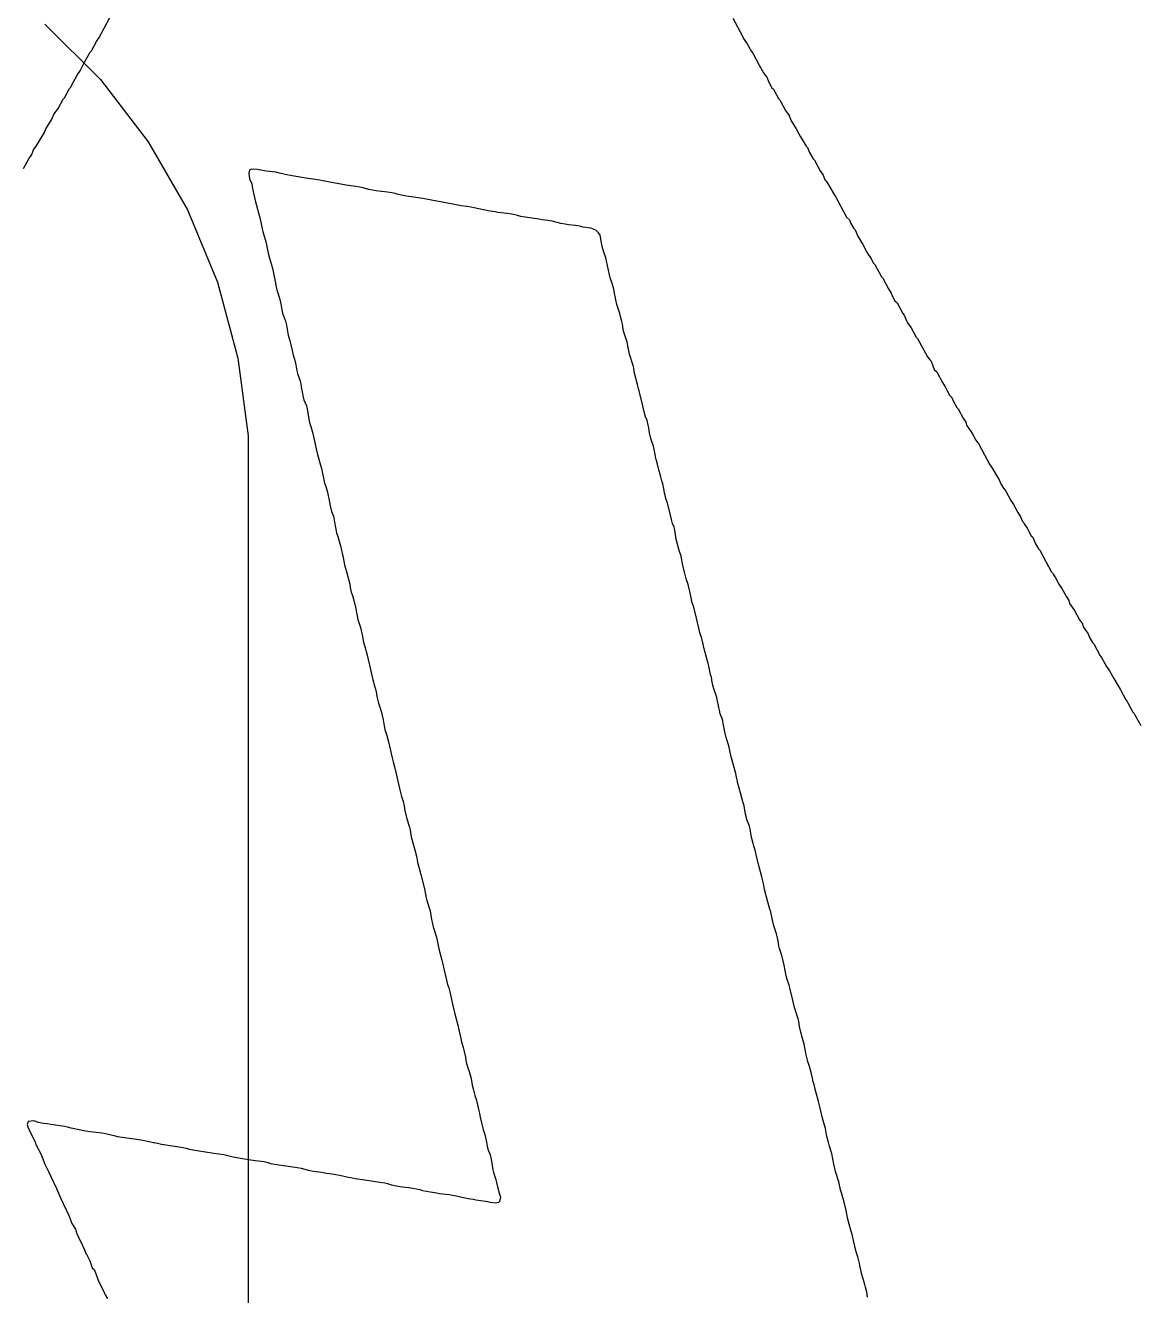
# Model space of a CAD drawing. Header units: inches. Extents: x 0 to 11.3, y 0 to 5.5.
# Drawn here: x 2.5061 to 2.5753, y 1.1315 to 1.2107 of the extents above; entities that cross this region are included whole.
import ezdxf

# ---------------------------------------------------------------- set-up
doc = ezdxf.new("R2010")
doc.units = ezdxf.units.IN
doc.header["$MEASUREMENT"] = 0
doc.layers.add('Bottom Overlay', color=54, linetype='Continuous')
doc.layers.add('Top Layer', color=1, linetype='Continuous')

msp = doc.modelspace()

# ---------------------------------------------------------------- linework, layer by layer
at = {"layer": 'Bottom Overlay'}
for p, q in [((2.511032, 1.210547), (2.511387, 1.211211)), ((2.550212, 1.211167), (2.550655, 1.210325)), ((2.510546, 1.209706), (2.510723, 1.209971)), ((2.510723, 1.209971), (2.511032, 1.210547)), ((2.550655, 1.210325), (2.550921, 1.209838)), ((2.510236, 1.20913), (2.51028, 1.209219)), ((2.51028, 1.209219), (2.510546, 1.209706)), ((2.550921, 1.209838), (2.551098, 1.209573)), ((2.551098, 1.209573), (2.551363, 1.209086)), ((2.509527, 1.20789), (2.509793, 1.208377)), ((2.509793, 1.208377), (2.510147, 1.209042)), ((2.510147, 1.209042), (2.510236, 1.20913)), ((2.551363, 1.209086), (2.551452, 1.208997)), ((2.551452, 1.208997), (2.55185, 1.208245)), ((2.508996, 1.206961), (2.50935, 1.207625)), ((2.50935, 1.207625), (2.509527, 1.20789)), ((2.55185, 1.208245), (2.552116, 1.207758)), ((2.552116, 1.207758), (2.552337, 1.207448)), ((2.508553, 1.206208), (2.508863, 1.206784)), ((2.508863, 1.206784), (2.508952, 1.206872)), ((2.508952, 1.206872), (2.508996, 1.206961)), ((2.552337, 1.207448), (2.552426, 1.207226)), ((2.552426, 1.207226), (2.552647, 1.206828)), ((2.552647, 1.206828), (2.552736, 1.206739)), ((2.508155, 1.205544), (2.508465, 1.20612)), ((2.508465, 1.20612), (2.508553, 1.206208)), ((2.552736, 1.206739), (2.55278, 1.206651)), ((2.55278, 1.206651), (2.553046, 1.206164)), ((2.553046, 1.206164), (2.553134, 1.206075)), ((2.553134, 1.206075), (2.553178, 1.205987)), ((2.553178, 1.205987), (2.553488, 1.205411)), ((2.507867, 1.205124), (2.507978, 1.205278)), ((2.507978, 1.205278), (2.508155, 1.205544)), ((2.553488, 1.205411), (2.55371, 1.205101)), ((2.507402, 1.20426), (2.507579, 1.20457)), ((2.507579, 1.20457), (2.507756, 1.204836)), ((2.507756, 1.204836), (2.507867, 1.205124)), ((2.55371, 1.205101), (2.55382, 1.204814)), ((2.55382, 1.204814), (2.553997, 1.204548)), ((2.553997, 1.204548), (2.554152, 1.20426)), ((2.50696, 1.203463), (2.507137, 1.203773)), ((2.507137, 1.203773), (2.507314, 1.204039)), ((2.507314, 1.204039), (2.507402, 1.20426)), ((2.554152, 1.20426), (2.554418, 1.203773)), ((2.554418, 1.203773), (2.554595, 1.203508)), ((2.506517, 1.202667), (2.506628, 1.202954)), ((2.506628, 1.202954), (2.506782, 1.203198)), ((2.506782, 1.203198), (2.50696, 1.203463)), ((2.554595, 1.203508), (2.554772, 1.203198)), ((2.554772, 1.203198), (2.554861, 1.203109)), ((2.554861, 1.203109), (2.554993, 1.202799)), ((2.506008, 1.201803), (2.50634, 1.202401)), ((2.50634, 1.202401), (2.506517, 1.202667)), ((2.554993, 1.202799), (2.555215, 1.202401)), ((2.555215, 1.202401), (2.555303, 1.202312)), ((2.555303, 1.202312), (2.555658, 1.201648)), ((2.520093, 1.201691), (2.520049, 1.201514)), ((2.520049, 1.201514), (2.520093, 1.20116)), ((2.520204, 1.201758), (2.520093, 1.201691)), ((2.52058, 1.201736), (2.520204, 1.201758)), ((2.521133, 1.201625), (2.52058, 1.201736)), ((2.521731, 1.201558), (2.521133, 1.201625)), ((2.521952, 1.201514), (2.521731, 1.201558)), ((2.522306, 1.201426), (2.521952, 1.201514)), ((2.522749, 1.201337), (2.522306, 1.201426)), ((2.52359, 1.201204), (2.522749, 1.201337)), ((2.555658, 1.201648), (2.555835, 1.201383)), ((2.555835, 1.201383), (2.555945, 1.201095)), ((2.520093, 1.20116), (2.520226, 1.20085)), ((2.520226, 1.20085), (2.52027, 1.20054)), ((2.52027, 1.20054), (2.520336, 1.200252)), ((2.524476, 1.201072), (2.52359, 1.201204)), ((2.524653, 1.201027), (2.524476, 1.201072)), ((2.525317, 1.200894), (2.524653, 1.201027)), ((2.526114, 1.200762), (2.525317, 1.200894)), ((2.526689, 1.200673), (2.526114, 1.200762)), ((2.526955, 1.200629), (2.526689, 1.200673)), ((2.527176, 1.200584), (2.526955, 1.200629)), ((2.52753, 1.200496), (2.527176, 1.200584)), ((2.527973, 1.200408), (2.52753, 1.200496)), ((2.555945, 1.201095), (2.556012, 1.201028)), ((2.556012, 1.201028), (2.556056, 1.20094)), ((2.556056, 1.20094), (2.556233, 1.200674)), ((2.556233, 1.200674), (2.556454, 1.200276)), ((2.520336, 1.200252), (2.520469, 1.199721)), ((2.520469, 1.199721), (2.520513, 1.1995)), ((2.528681, 1.200319), (2.527973, 1.200408)), ((2.528947, 1.200275), (2.528681, 1.200319)), ((2.529168, 1.20023), (2.528947, 1.200275)), ((2.529345, 1.200186), (2.529168, 1.20023)), ((2.529567, 1.200142), (2.529345, 1.200186)), ((2.529744, 1.200098), (2.529567, 1.200142)), ((2.53001, 1.200053), (2.529744, 1.200098)), ((2.530895, 1.19992), (2.53001, 1.200053)), ((2.531426, 1.199832), (2.530895, 1.19992)), ((2.532754, 1.199566), (2.531426, 1.199832)), ((2.556454, 1.200276), (2.556631, 1.20001)), ((2.556631, 1.20001), (2.556941, 1.199435)), ((2.520513, 1.1995), (2.52058, 1.199256)), ((2.52058, 1.199256), (2.520713, 1.198814)), ((2.533286, 1.199478), (2.532754, 1.199566)), ((2.53364, 1.199434), (2.533286, 1.199478)), ((2.533905, 1.199389), (2.53364, 1.199434)), ((2.534082, 1.199345), (2.533905, 1.199389)), ((2.534968, 1.199168), (2.534082, 1.199345)), ((2.535388, 1.199102), (2.534968, 1.199168)), ((2.535566, 1.199057), (2.535388, 1.199102)), ((2.536163, 1.198991), (2.535566, 1.199057)), ((2.536429, 1.198946), (2.536163, 1.198991)), ((2.536783, 1.198858), (2.536429, 1.198946)), ((2.537004, 1.198814), (2.536783, 1.198858)), ((2.556941, 1.199435), (2.557295, 1.198771)), ((2.520713, 1.198814), (2.520801, 1.19846)), ((2.520801, 1.19846), (2.520868, 1.198039)), ((2.53727, 1.198769), (2.537004, 1.198814)), ((2.537845, 1.198681), (2.53727, 1.198769)), ((2.538111, 1.198637), (2.537845, 1.198681)), ((2.538333, 1.198592), (2.538111, 1.198637)), ((2.538687, 1.198548), (2.538333, 1.198592)), ((2.538952, 1.198504), (2.538687, 1.198548)), ((2.539483, 1.198371), (2.538952, 1.198504)), ((2.539749, 1.198327), (2.539483, 1.198371)), ((2.53997, 1.198282), (2.539749, 1.198327)), ((2.540413, 1.198238), (2.53997, 1.198282)), ((2.540679, 1.198194), (2.540413, 1.198238)), ((2.540856, 1.19815), (2.540679, 1.198194)), ((2.541365, 1.198083), (2.540856, 1.19815)), ((2.541675, 1.19795), (2.541365, 1.198083)), ((2.557295, 1.198771), (2.557473, 1.198594)), ((2.557473, 1.198594), (2.557561, 1.198372)), ((2.557561, 1.198372), (2.557738, 1.198062)), ((2.557738, 1.198062), (2.557827, 1.197974)), ((2.520868, 1.198039), (2.520912, 1.197862)), ((2.520912, 1.197862), (2.521111, 1.19722)), ((2.54183, 1.197796), (2.541675, 1.19795)), ((2.54194, 1.197641), (2.54183, 1.197796)), ((2.542029, 1.197154), (2.54194, 1.197641)), ((2.557827, 1.197974), (2.558004, 1.197575)), ((2.558004, 1.197575), (2.558225, 1.197177)), ((2.521111, 1.19722), (2.521155, 1.197043)), ((2.521155, 1.197043), (2.521222, 1.196622)), ((2.521222, 1.196622), (2.521266, 1.196445)), ((2.542073, 1.196932), (2.542029, 1.197154)), ((2.542162, 1.196578), (2.542073, 1.196932)), ((2.542295, 1.196224), (2.542162, 1.196578)), ((2.558225, 1.197177), (2.558314, 1.197088)), ((2.558314, 1.197088), (2.558447, 1.196778)), ((2.558447, 1.196778), (2.558624, 1.196469)), ((2.558624, 1.196469), (2.558801, 1.196203)), ((2.521266, 1.196445), (2.521333, 1.196202)), ((2.521333, 1.196202), (2.52151, 1.195582)), ((2.542339, 1.196047), (2.542295, 1.196224)), ((2.542516, 1.195161), (2.542339, 1.196047)), ((2.558801, 1.196203), (2.558978, 1.195893)), ((2.558978, 1.195893), (2.559066, 1.195804)), ((2.559066, 1.195804), (2.559465, 1.195052)), ((2.52151, 1.195582), (2.521664, 1.194851)), ((2.54256, 1.194984), (2.542516, 1.195161)), ((2.542693, 1.19463), (2.54256, 1.194984)), ((2.559465, 1.195052), (2.559553, 1.194963)), ((2.559553, 1.194963), (2.559908, 1.194299)), ((2.521664, 1.194851), (2.521709, 1.194674)), ((2.521709, 1.194674), (2.521753, 1.194409)), ((2.521753, 1.194409), (2.521797, 1.194232)), ((2.521797, 1.194232), (2.521952, 1.193723)), ((2.542782, 1.194276), (2.542693, 1.19463)), ((2.542826, 1.19401), (2.542782, 1.194276)), ((2.559908, 1.194299), (2.560085, 1.194034)), ((2.521952, 1.193723), (2.522041, 1.193368)), ((2.522041, 1.193368), (2.522107, 1.192992)), ((2.54287, 1.193833), (2.542826, 1.19401)), ((2.542915, 1.193612), (2.54287, 1.193833)), ((2.542981, 1.193324), (2.542915, 1.193612)), ((2.543158, 1.192749), (2.542981, 1.193324)), ((2.560085, 1.194034), (2.560129, 1.193857)), ((2.560129, 1.193857), (2.560306, 1.193547)), ((2.560306, 1.193547), (2.560439, 1.193414)), ((2.560439, 1.193414), (2.560793, 1.19275)), ((2.522107, 1.192992), (2.522152, 1.192771)), ((2.522152, 1.192771), (2.522329, 1.192284)), ((2.543202, 1.192571), (2.543158, 1.192749)), ((2.543291, 1.192262), (2.543202, 1.192571)), ((2.560793, 1.19275), (2.560881, 1.192661)), ((2.560881, 1.192661), (2.561059, 1.192263)), ((2.522329, 1.192284), (2.522395, 1.19204)), ((2.522395, 1.19204), (2.522506, 1.191398)), ((2.543335, 1.192084), (2.543291, 1.192262)), ((2.543379, 1.191775), (2.543335, 1.192084)), ((2.543424, 1.191598), (2.543379, 1.191775)), ((2.561059, 1.192263), (2.561103, 1.192174)), ((2.561103, 1.192174), (2.561324, 1.191864)), ((2.561324, 1.191864), (2.561634, 1.191289)), ((2.522506, 1.191398), (2.522594, 1.191044)), ((2.522594, 1.191044), (2.522661, 1.190801)), ((2.54349, 1.191354), (2.543424, 1.191598)), ((2.543623, 1.191), (2.54349, 1.191354)), ((2.543667, 1.190734), (2.543623, 1.191)), ((2.561634, 1.191289), (2.561723, 1.1912)), ((2.561723, 1.1912), (2.562342, 1.190049)), ((2.522661, 1.190801), (2.522749, 1.190446)), ((2.522749, 1.190446), (2.522816, 1.190159)), ((2.522816, 1.190159), (2.522882, 1.189915)), ((2.543778, 1.190225), (2.543667, 1.190734)), ((2.543999, 1.189517), (2.543778, 1.190225)), ((2.522882, 1.189915), (2.522971, 1.189561)), ((2.522971, 1.189561), (2.523037, 1.189185)), ((2.544043, 1.18934), (2.543999, 1.189517)), ((2.562342, 1.190049), (2.562431, 1.189961)), ((2.562431, 1.189961), (2.562475, 1.189872)), ((2.562475, 1.189872), (2.562564, 1.189784)), ((2.562564, 1.189784), (2.562674, 1.189496)), ((2.562674, 1.189496), (2.562763, 1.189275)), ((2.523037, 1.189185), (2.523081, 1.189008)), ((2.523081, 1.189008), (2.52317, 1.188786)), ((2.52317, 1.188786), (2.523236, 1.188543)), ((2.544088, 1.18903), (2.544043, 1.18934)), ((2.544265, 1.188322), (2.544088, 1.18903)), ((2.562763, 1.189275), (2.562918, 1.18912)), ((2.562918, 1.18912), (2.562962, 1.189031)), ((2.562962, 1.189031), (2.563272, 1.188456)), ((2.523236, 1.188543), (2.52328, 1.188366)), ((2.52328, 1.188366), (2.523325, 1.188056)), ((2.523325, 1.188056), (2.523369, 1.187879)), ((2.523369, 1.187879), (2.523435, 1.187547)), ((2.544331, 1.188078), (2.544265, 1.188322)), ((2.544552, 1.187193), (2.544331, 1.188078)), ((2.563272, 1.188456), (2.563449, 1.18819)), ((2.563449, 1.18819), (2.563538, 1.187969)), ((2.563538, 1.187969), (2.563715, 1.187659)), ((2.523435, 1.187547), (2.52348, 1.18737)), ((2.52348, 1.18737), (2.523635, 1.186993)), ((2.523635, 1.186993), (2.523679, 1.186816)), ((2.544619, 1.186905), (2.544552, 1.187193)), ((2.563715, 1.187659), (2.563848, 1.187526)), ((2.563848, 1.187526), (2.563936, 1.187304)), ((2.563936, 1.187304), (2.564157, 1.186906)), ((2.523679, 1.186816), (2.523789, 1.186174)), ((2.523789, 1.186174), (2.523834, 1.185953)), ((2.544707, 1.186551), (2.544619, 1.186905)), ((2.544774, 1.186307), (2.544707, 1.186551)), ((2.544862, 1.186086), (2.544774, 1.186307)), ((2.564157, 1.186906), (2.564246, 1.186818)), ((2.564246, 1.186818), (2.564556, 1.186242)), ((2.564556, 1.186242), (2.564733, 1.185976)), ((2.523834, 1.185953), (2.5239, 1.185709)), ((2.5239, 1.185709), (2.524033, 1.185267)), ((2.544929, 1.185798), (2.544862, 1.186086)), ((2.544973, 1.185621), (2.544929, 1.185798)), ((2.545017, 1.185311), (2.544973, 1.185621)), ((2.564733, 1.185976), (2.564777, 1.185799)), ((2.564777, 1.185799), (2.565065, 1.185379)), ((2.524033, 1.185267), (2.524099, 1.184979)), ((2.524099, 1.184979), (2.524144, 1.184802)), ((2.524144, 1.184802), (2.524277, 1.184138)), ((2.545106, 1.184957), (2.545017, 1.185311)), ((2.545172, 1.184713), (2.545106, 1.184957)), ((2.545261, 1.184492), (2.545172, 1.184713)), ((2.565065, 1.185379), (2.565176, 1.18518)), ((2.565176, 1.18518), (2.565353, 1.18487)), ((2.565353, 1.18487), (2.56553, 1.184604)), ((2.56553, 1.184604), (2.565884, 1.18394)), ((2.524277, 1.184138), (2.524321, 1.183961)), ((2.524321, 1.183961), (2.524476, 1.183452)), ((2.545305, 1.184271), (2.545261, 1.184492)), ((2.545349, 1.184094), (2.545305, 1.184271)), ((2.545394, 1.183828), (2.545349, 1.184094)), ((2.545438, 1.183651), (2.545394, 1.183828)), ((2.565884, 1.18394), (2.566194, 1.183364)), ((2.524476, 1.183452), (2.524564, 1.183098)), ((2.524564, 1.183098), (2.524764, 1.18219)), ((2.545504, 1.183363), (2.545438, 1.183651)), ((2.545593, 1.183009), (2.545504, 1.183363)), ((2.545726, 1.182566), (2.545593, 1.183009)), ((2.566194, 1.183364), (2.566415, 1.183054)), ((2.566415, 1.183054), (2.566637, 1.182656)), ((2.545792, 1.182323), (2.545726, 1.182566)), ((2.545836, 1.182146), (2.545792, 1.182323)), ((2.566637, 1.182656), (2.566814, 1.18239)), ((2.566814, 1.18239), (2.566924, 1.182103)), ((2.524764, 1.18219), (2.524852, 1.181969)), ((2.524852, 1.181969), (2.524941, 1.181615)), ((2.524941, 1.181615), (2.524985, 1.181393)), ((2.545903, 1.181858), (2.545836, 1.182146)), ((2.545947, 1.181548), (2.545903, 1.181858)), ((2.546058, 1.181172), (2.545947, 1.181548)), ((2.566924, 1.182103), (2.567079, 1.181859)), ((2.567079, 1.181859), (2.567168, 1.181771)), ((2.567168, 1.181771), (2.567212, 1.181682)), ((2.567212, 1.181682), (2.567522, 1.181107)), ((2.524985, 1.181393), (2.525029, 1.181216)), ((2.525029, 1.181216), (2.525118, 1.180773)), ((2.525118, 1.180773), (2.525206, 1.180419)), ((2.546146, 1.18095), (2.546058, 1.181172)), ((2.546301, 1.180264), (2.546146, 1.18095)), ((2.567522, 1.181107), (2.567699, 1.180841)), ((2.567699, 1.180841), (2.567965, 1.180354)), ((2.525206, 1.180419), (2.525317, 1.180131)), ((2.525317, 1.180131), (2.525383, 1.179755)), ((2.54639, 1.17991), (2.546301, 1.180264)), ((2.546456, 1.179667), (2.54639, 1.17991)), ((2.567965, 1.180354), (2.568142, 1.180088)), ((2.568142, 1.180088), (2.568252, 1.179801)), ((2.525383, 1.179755), (2.525516, 1.179091)), ((2.525516, 1.179091), (2.525583, 1.178848)), ((2.546545, 1.179445), (2.546456, 1.179667)), ((2.546589, 1.179268), (2.546545, 1.179445)), ((2.546677, 1.178693), (2.546589, 1.179268)), ((2.568252, 1.179801), (2.568319, 1.179734)), ((2.568319, 1.179734), (2.568363, 1.179646)), ((2.568363, 1.179646), (2.56854, 1.17938)), ((2.56854, 1.17938), (2.568806, 1.178893)), ((2.525583, 1.178848), (2.52576, 1.178272)), ((2.52576, 1.178272), (2.525826, 1.177984)), ((2.546855, 1.177984), (2.546677, 1.178693)), ((2.568806, 1.178893), (2.568894, 1.178805)), ((2.568894, 1.178805), (2.569072, 1.178406)), ((2.569072, 1.178406), (2.569249, 1.178096)), ((2.525826, 1.177984), (2.52587, 1.177807)), ((2.52587, 1.177807), (2.525914, 1.177542)), ((2.525914, 1.177542), (2.526003, 1.177099)), ((2.546987, 1.17763), (2.546855, 1.177984)), ((2.547032, 1.177409), (2.546987, 1.17763)), ((2.569249, 1.178096), (2.569337, 1.178008)), ((2.569337, 1.178008), (2.569736, 1.177255)), ((2.526003, 1.177099), (2.526158, 1.17659)), ((2.547076, 1.177143), (2.547032, 1.177409)), ((2.547187, 1.176634), (2.547076, 1.177143)), ((2.569736, 1.177255), (2.570045, 1.17668)), ((2.570045, 1.17668), (2.570134, 1.176591)), ((2.526158, 1.17659), (2.526335, 1.175881)), ((2.526335, 1.175881), (2.526379, 1.175571)), ((2.547231, 1.176457), (2.547187, 1.176634)), ((2.547297, 1.176214), (2.547231, 1.176457)), ((2.54743, 1.175859), (2.547297, 1.176214)), ((2.570134, 1.176591), (2.570178, 1.176502)), ((2.570178, 1.176502), (2.570311, 1.176281)), ((2.570311, 1.176281), (2.570533, 1.175883)), ((2.570533, 1.175883), (2.57071, 1.175617)), ((2.526379, 1.175571), (2.526424, 1.175394)), ((2.526424, 1.175394), (2.526512, 1.175173)), ((2.526512, 1.175173), (2.526645, 1.174642)), ((2.547519, 1.175417), (2.54743, 1.175859)), ((2.547563, 1.175239), (2.547519, 1.175417)), ((2.547674, 1.17473), (2.547563, 1.175239)), ((2.57071, 1.175617), (2.570975, 1.17513)), ((2.570975, 1.17513), (2.571152, 1.174864)), ((2.526645, 1.174642), (2.526711, 1.174354)), ((2.526711, 1.174354), (2.526756, 1.174089)), ((2.547784, 1.174443), (2.547674, 1.17473)), ((2.547939, 1.173756), (2.547784, 1.174443)), ((2.571152, 1.174864), (2.571197, 1.174687)), ((2.571197, 1.174687), (2.571506, 1.174245)), ((2.526756, 1.174089), (2.5268, 1.173911)), ((2.5268, 1.173911), (2.526844, 1.17369)), ((2.526844, 1.17369), (2.526999, 1.173181)), ((2.548161, 1.172871), (2.547939, 1.173756)), ((2.571506, 1.174245), (2.571816, 1.173669)), ((2.571816, 1.173669), (2.571993, 1.173403)), ((2.526999, 1.173181), (2.527043, 1.173004)), ((2.527043, 1.173004), (2.52711, 1.172716)), ((2.52711, 1.172716), (2.527198, 1.172273)), ((2.548271, 1.172495), (2.548161, 1.172871)), ((2.571993, 1.173403), (2.572038, 1.173226)), ((2.572038, 1.173226), (2.572348, 1.172784)), ((2.572348, 1.172784), (2.572436, 1.172562)), ((2.527198, 1.172273), (2.527287, 1.171919)), ((2.54836, 1.172141), (2.548271, 1.172495)), ((2.548426, 1.171853), (2.54836, 1.172141)), ((2.572436, 1.172562), (2.572613, 1.172252)), ((2.572613, 1.172252), (2.572702, 1.172164)), ((2.572702, 1.172164), (2.5731, 1.171411)), ((2.527287, 1.171919), (2.527398, 1.171543)), ((2.527398, 1.171543), (2.527575, 1.170835)), ((2.548559, 1.171321), (2.548426, 1.171853)), ((2.54867, 1.170945), (2.548559, 1.171321)), ((2.5731, 1.171411), (2.573189, 1.171323)), ((2.573189, 1.171323), (2.573499, 1.170747)), ((2.527575, 1.170835), (2.52773, 1.170104)), ((2.548714, 1.170768), (2.54867, 1.170945)), ((2.548825, 1.170259), (2.548714, 1.170768)), ((2.573499, 1.170747), (2.573676, 1.170482)), ((2.573676, 1.170482), (2.573941, 1.169995)), ((2.52773, 1.170104), (2.527774, 1.169927)), ((2.527774, 1.169927), (2.527885, 1.169551)), ((2.527885, 1.169551), (2.527973, 1.169196)), ((2.548869, 1.170082), (2.548825, 1.170259)), ((2.548913, 1.169772), (2.548869, 1.170082)), ((2.548958, 1.169595), (2.548913, 1.169772)), ((2.549024, 1.169352), (2.548958, 1.169595)), ((2.573941, 1.169995), (2.574163, 1.16964)), ((2.574163, 1.16964), (2.57434, 1.169331)), ((2.527973, 1.169196), (2.528017, 1.168887)), ((2.528017, 1.168887), (2.528062, 1.16871)), ((2.549135, 1.169064), (2.549024, 1.169352)), ((2.549201, 1.16882), (2.549135, 1.169064)), ((2.549245, 1.168599), (2.549201, 1.16882)), ((2.57434, 1.169331), (2.574694, 1.168667)), ((2.528062, 1.16871), (2.528128, 1.168466)), ((2.528128, 1.168466), (2.528283, 1.167957)), ((2.549289, 1.168422), (2.549245, 1.168599)), ((2.549334, 1.1682), (2.549289, 1.168422)), ((2.549378, 1.168023), (2.549334, 1.1682)), ((2.549422, 1.167802), (2.549378, 1.168023)), ((2.574694, 1.168667), (2.574782, 1.168578)), ((2.574782, 1.168578), (2.574827, 1.168489)), ((2.574827, 1.168489), (2.575137, 1.167914)), ((2.528283, 1.167957), (2.528416, 1.167426)), ((2.528416, 1.167426), (2.528482, 1.167049)), ((2.549555, 1.167448), (2.549422, 1.167802)), ((2.549688, 1.166784), (2.549555, 1.167448)), ((2.575137, 1.167914), (2.575225, 1.167825)), ((2.575225, 1.167825), (2.57527, 1.167737)), ((2.57527, 1.167737), (2.575624, 1.167073)), ((2.528482, 1.167049), (2.528526, 1.166828)), ((2.528526, 1.166828), (2.528637, 1.166452)), ((2.528637, 1.166452), (2.528726, 1.166142)), ((2.549754, 1.166496), (2.549688, 1.166784)), ((2.549799, 1.166319), (2.549754, 1.166496)), ((2.528726, 1.166142), (2.528814, 1.165788)), ((2.528814, 1.165788), (2.528969, 1.165057)), ((2.549954, 1.16581), (2.549799, 1.166319)), ((2.550108, 1.165124), (2.549954, 1.16581)), ((2.528969, 1.165057), (2.529036, 1.164814)), ((2.529036, 1.164814), (2.529124, 1.164504)), ((2.550241, 1.164592), (2.550108, 1.165124)), ((2.529124, 1.164504), (2.529257, 1.163973)), ((2.550396, 1.164083), (2.550241, 1.164592)), ((2.550441, 1.163862), (2.550396, 1.164083)), ((2.529257, 1.163973), (2.529323, 1.163596)), ((2.529323, 1.163596), (2.529456, 1.163065)), ((2.550485, 1.163685), (2.550441, 1.163862)), ((2.550529, 1.163463), (2.550485, 1.163685)), ((2.550596, 1.163176), (2.550529, 1.163463)), ((2.529456, 1.163065), (2.529523, 1.162821)), ((2.529523, 1.162821), (2.529567, 1.162644)), ((2.529567, 1.162644), (2.529655, 1.162335)), ((2.550684, 1.162866), (2.550596, 1.163176)), ((2.550795, 1.162489), (2.550684, 1.162866)), ((2.550861, 1.162246), (2.550795, 1.162489)), ((2.529655, 1.162335), (2.529722, 1.162047)), ((2.529722, 1.162047), (2.529766, 1.161781)), ((2.529766, 1.161781), (2.529899, 1.16125)), ((2.550905, 1.162069), (2.550861, 1.162246)), ((2.550994, 1.161538), (2.550905, 1.162069)), ((2.529899, 1.16125), (2.530054, 1.160741)), ((2.551105, 1.161161), (2.550994, 1.161538)), ((2.551237, 1.160807), (2.551105, 1.161161)), ((2.530054, 1.160741), (2.530098, 1.160564)), ((2.530098, 1.160564), (2.530165, 1.160143)), ((2.530165, 1.160143), (2.530297, 1.159612)), ((2.551282, 1.16063), (2.551237, 1.160807)), ((2.551348, 1.160209), (2.551282, 1.16063)), ((2.551392, 1.160033), (2.551348, 1.160209)), ((2.530297, 1.159612), (2.530408, 1.159236)), ((2.551481, 1.159723), (2.551392, 1.160033)), ((2.551525, 1.159545), (2.551481, 1.159723)), ((2.551592, 1.159302), (2.551525, 1.159545)), ((2.551724, 1.158771), (2.551592, 1.159302)), ((2.530408, 1.159236), (2.530496, 1.158926)), ((2.530496, 1.158926), (2.530563, 1.158549)), ((2.530563, 1.158549), (2.530696, 1.158018)), ((2.551791, 1.158483), (2.551724, 1.158771)), ((2.551924, 1.157952), (2.551791, 1.158483)), ((2.530696, 1.158018), (2.530762, 1.157775)), ((2.530762, 1.157775), (2.530984, 1.156889)), ((2.552012, 1.157642), (2.551924, 1.157952)), ((2.530984, 1.156889), (2.531094, 1.156336)), ((2.552079, 1.157398), (2.552012, 1.157642)), ((2.552123, 1.157221), (2.552079, 1.157398)), ((2.552189, 1.156845), (2.552123, 1.157221)), ((2.531094, 1.156336), (2.531138, 1.156159)), ((2.531138, 1.156159), (2.531338, 1.155517)), ((2.552366, 1.156137), (2.552189, 1.156845)), ((2.552521, 1.155628), (2.552366, 1.156137)), ((2.531338, 1.155517), (2.531426, 1.154986)), ((2.552566, 1.15545), (2.552521, 1.155628)), ((2.552676, 1.154941), (2.552566, 1.15545)), ((2.531426, 1.154986), (2.531471, 1.154808)), ((2.531471, 1.154808), (2.531537, 1.154521)), ((2.531537, 1.154521), (2.531736, 1.153879)), ((2.552765, 1.154587), (2.552676, 1.154941)), ((2.55292, 1.154078), (2.552765, 1.154587)), ((2.531736, 1.153879), (2.531891, 1.153148)), ((2.552986, 1.153835), (2.55292, 1.154078)), ((2.55303, 1.153658), (2.552986, 1.153835)), ((2.531891, 1.153148), (2.532068, 1.15244)), ((2.553075, 1.153348), (2.55303, 1.153658)), ((2.553119, 1.153171), (2.553075, 1.153348)), ((2.553252, 1.152728), (2.553119, 1.153171)), ((2.532068, 1.15244), (2.532135, 1.152197)), ((2.532135, 1.152197), (2.532201, 1.151909)), ((2.553318, 1.152484), (2.553252, 1.152728)), ((2.553407, 1.15213), (2.553318, 1.152484)), ((2.553539, 1.151466), (2.553407, 1.15213)), ((2.532201, 1.151909), (2.53229, 1.151555)), ((2.53229, 1.151555), (2.532378, 1.151112)), ((2.553606, 1.151178), (2.553539, 1.151466)), ((2.532378, 1.151112), (2.532422, 1.150935)), ((2.532422, 1.150935), (2.532511, 1.150713)), ((2.532511, 1.150713), (2.532577, 1.15047)), ((2.553717, 1.150891), (2.553606, 1.151178)), ((2.553761, 1.150713), (2.553717, 1.150891)), ((2.553916, 1.150027), (2.553761, 1.150713)), ((2.532577, 1.15047), (2.532621, 1.150293)), ((2.532621, 1.150293), (2.532666, 1.149983)), ((2.532666, 1.149983), (2.532732, 1.149695)), ((2.554049, 1.149496), (2.553916, 1.150027)), ((2.532732, 1.149695), (2.532821, 1.149341)), ((2.532821, 1.149341), (2.532887, 1.149098)), ((2.532887, 1.149098), (2.533064, 1.148389)), ((2.55427, 1.148788), (2.554049, 1.149496)), ((2.533064, 1.148389), (2.533131, 1.148102)), ((2.554314, 1.148611), (2.55427, 1.148788)), ((2.554359, 1.148301), (2.554314, 1.148611)), ((2.554447, 1.147946), (2.554359, 1.148301)), ((2.533131, 1.148102), (2.533263, 1.14757)), ((2.533263, 1.14757), (2.533308, 1.147349)), ((2.554558, 1.14757), (2.554447, 1.147946)), ((2.554646, 1.147216), (2.554558, 1.14757)), ((2.533308, 1.147349), (2.533396, 1.146995)), ((2.533396, 1.146995), (2.533463, 1.146751)), ((2.533463, 1.146751), (2.533551, 1.146397)), ((2.554779, 1.146552), (2.554646, 1.147216)), ((2.533551, 1.146397), (2.533596, 1.146087)), ((2.533596, 1.146087), (2.533684, 1.145733)), ((2.554823, 1.146375), (2.554779, 1.146552)), ((2.55489, 1.146131), (2.554823, 1.146375)), ((2.554978, 1.145822), (2.55489, 1.146131)), ((2.555089, 1.145445), (2.554978, 1.145822)), ((2.533684, 1.145733), (2.533773, 1.145512)), ((2.533773, 1.145512), (2.533905, 1.145069)), ((2.533905, 1.145069), (2.533972, 1.144648)), ((2.555178, 1.145091), (2.555089, 1.145445)), ((2.555222, 1.14487), (2.555178, 1.145091)), ((2.533972, 1.144648), (2.534016, 1.144427)), ((2.534016, 1.144427), (2.53406, 1.14425)), ((2.53406, 1.14425), (2.534127, 1.144006)), ((2.555266, 1.144693), (2.555222, 1.14487)), ((2.555333, 1.144405), (2.555266, 1.144693)), ((2.555421, 1.144095), (2.555333, 1.144405)), ((2.534127, 1.144006), (2.534215, 1.143785)), ((2.534215, 1.143785), (2.534304, 1.143431)), ((2.534304, 1.143431), (2.53437, 1.143055)), ((2.555532, 1.143719), (2.555421, 1.144095)), ((2.555642, 1.143209), (2.555532, 1.143719)), ((2.53437, 1.143055), (2.534415, 1.142877)), ((2.534415, 1.142877), (2.534459, 1.142656)), ((2.534459, 1.142656), (2.534547, 1.142302)), ((2.555775, 1.142678), (2.555642, 1.143209)), ((2.555886, 1.142302), (2.555775, 1.142678)), ((2.506302, 1.142391), (2.506236, 1.142191)), ((2.506236, 1.142191), (2.50628, 1.142059)), ((2.50628, 1.142059), (2.506391, 1.141771)), ((2.506657, 1.142435), (2.506302, 1.142391)), ((2.506944, 1.142324), (2.506657, 1.142435)), ((2.507121, 1.14228), (2.506944, 1.142324)), ((2.507476, 1.142236), (2.507121, 1.14228)), ((2.507697, 1.142191), (2.507476, 1.142236)), ((2.50856, 1.142081), (2.507697, 1.142191)), ((2.508737, 1.142036), (2.50856, 1.142081)), ((2.508981, 1.14197), (2.508737, 1.142036)), ((2.509866, 1.141793), (2.508981, 1.14197)), ((2.534547, 1.142302), (2.534614, 1.142059)), ((2.534614, 1.142059), (2.534658, 1.141881)), ((2.534658, 1.141881), (2.534746, 1.141571)), ((2.555974, 1.141948), (2.555886, 1.142302)), ((2.556041, 1.141571), (2.555974, 1.141948)), ((2.506391, 1.141771), (2.506723, 1.141129)), ((2.506723, 1.141129), (2.506767, 1.140952)), ((2.510132, 1.141749), (2.509866, 1.141793)), ((2.51053, 1.141704), (2.510132, 1.141749)), ((2.510885, 1.14166), (2.51053, 1.141704)), ((2.511106, 1.141616), (2.510885, 1.14166)), ((2.51146, 1.141527), (2.511106, 1.141616)), ((2.511681, 1.141483), (2.51146, 1.141527)), ((2.511859, 1.141439), (2.511681, 1.141483)), ((2.513054, 1.141262), (2.511859, 1.141439)), ((2.51332, 1.141217), (2.513054, 1.141262)), ((2.513541, 1.141173), (2.51332, 1.141217)), ((2.513917, 1.141107), (2.513541, 1.141173)), ((2.514094, 1.141062), (2.513917, 1.141107)), ((2.514139, 1.141062), (2.514094, 1.141062)), ((2.514249, 1.14104), (2.514139, 1.141062)), ((2.514603, 1.140952), (2.514249, 1.14104)), ((2.534746, 1.141571), (2.534791, 1.141394)), ((2.534791, 1.141394), (2.534857, 1.141107)), ((2.534857, 1.141107), (2.534902, 1.140841)), ((2.556085, 1.141394), (2.556041, 1.141571)), ((2.556174, 1.141085), (2.556085, 1.141394)), ((2.556218, 1.140907), (2.556174, 1.141085)), ((2.506767, 1.140952), (2.507077, 1.140376)), ((2.507077, 1.140376), (2.50721, 1.140066)), ((2.515024, 1.140885), (2.514603, 1.140952)), ((2.515954, 1.140753), (2.515024, 1.140885)), ((2.516131, 1.140708), (2.515954, 1.140753)), ((2.516374, 1.140642), (2.516131, 1.140708)), ((2.516551, 1.140598), (2.516374, 1.140642)), ((2.516817, 1.140553), (2.516551, 1.140598)), ((2.517857, 1.140398), (2.516817, 1.140553)), ((2.518477, 1.14031), (2.517857, 1.140398)), ((2.518654, 1.140265), (2.518477, 1.14031)), ((2.518898, 1.140199), (2.518654, 1.140265)), ((2.534902, 1.140841), (2.534946, 1.140664)), ((2.534946, 1.140664), (2.535079, 1.14031)), ((2.535079, 1.14031), (2.535123, 1.140133)), ((2.556373, 1.140398), (2.556218, 1.140907)), ((2.556506, 1.139734), (2.556373, 1.140398)), ((2.50721, 1.140066), (2.507321, 1.139779)), ((2.507321, 1.139779), (2.507564, 1.139269)), ((2.519075, 1.140155), (2.518898, 1.140199)), ((2.51965, 1.140066), (2.519075, 1.140155)), ((2.520447, 1.139933), (2.51965, 1.140066)), ((2.521, 1.139867), (2.520447, 1.139933)), ((2.521244, 1.139801), (2.521, 1.139867)), ((2.521421, 1.139756), (2.521244, 1.139801)), ((2.521642, 1.139712), (2.521421, 1.139756)), ((2.521908, 1.139668), (2.521642, 1.139712)), ((2.522793, 1.139535), (2.521908, 1.139668)), ((2.523325, 1.139447), (2.522793, 1.139535)), ((2.535123, 1.140133), (2.535167, 1.139911)), ((2.535167, 1.139911), (2.535256, 1.13938)), ((2.556572, 1.139447), (2.556506, 1.139734)), ((2.507564, 1.139269), (2.507697, 1.138959)), ((2.507697, 1.138959), (2.508051, 1.138207)), ((2.523856, 1.139314), (2.523325, 1.139447)), ((2.524077, 1.139269), (2.523856, 1.139314)), ((2.524586, 1.139203), (2.524077, 1.139269)), ((2.524764, 1.139159), (2.524586, 1.139203)), ((2.525361, 1.139092), (2.524764, 1.139159)), ((2.525804, 1.139004), (2.525361, 1.139092)), ((2.526158, 1.138915), (2.525804, 1.139004)), ((2.52649, 1.138849), (2.526158, 1.138915)), ((2.526667, 1.138805), (2.52649, 1.138849)), ((2.527265, 1.138738), (2.526667, 1.138805)), ((2.528217, 1.138583), (2.527265, 1.138738)), ((2.535256, 1.13938), (2.5353, 1.139203)), ((2.5353, 1.139203), (2.535411, 1.138827)), ((2.535411, 1.138827), (2.535477, 1.138583)), ((2.556616, 1.139269), (2.556572, 1.139447)), ((2.556815, 1.138627), (2.556616, 1.139269)), ((2.508051, 1.138207), (2.508317, 1.137631)), ((2.528526, 1.138539), (2.528217, 1.138583)), ((2.528704, 1.138495), (2.528526, 1.138539)), ((2.528947, 1.138428), (2.528704, 1.138495)), ((2.529124, 1.138384), (2.528947, 1.138428)), ((2.529611, 1.138295), (2.529124, 1.138384)), ((2.53001, 1.138251), (2.529611, 1.138295)), ((2.530275, 1.138207), (2.53001, 1.138251)), ((2.530718, 1.138118), (2.530275, 1.138207)), ((2.530895, 1.138074), (2.530718, 1.138118)), ((2.531338, 1.137986), (2.530895, 1.138074)), ((2.531758, 1.137919), (2.531338, 1.137986)), ((2.531935, 1.137875), (2.531758, 1.137919)), ((2.532533, 1.137809), (2.531935, 1.137875)), ((2.535477, 1.138583), (2.535566, 1.138229)), ((2.535566, 1.138229), (2.535676, 1.137853)), ((2.556926, 1.138118), (2.556815, 1.138627)), ((2.55697, 1.137941), (2.556926, 1.138118)), ((2.557148, 1.137366), (2.55697, 1.137941)), ((2.508317, 1.137631), (2.508494, 1.137233)), ((2.508494, 1.137233), (2.508848, 1.13648)), ((2.533064, 1.13772), (2.532533, 1.137809)), ((2.533241, 1.137676), (2.533064, 1.13772)), ((2.533529, 1.137609), (2.533241, 1.137676)), ((2.533706, 1.137565), (2.533529, 1.137609)), ((2.534016, 1.137521), (2.533706, 1.137565)), ((2.534193, 1.137477), (2.534016, 1.137521)), ((2.534503, 1.137432), (2.534193, 1.137477)), ((2.534946, 1.137388), (2.534503, 1.137432)), ((2.535079, 1.137344), (2.534946, 1.137388)), ((2.535433, 1.137299), (2.535079, 1.137344)), ((2.53561, 1.137344), (2.535433, 1.137299)), ((2.535676, 1.13741), (2.53561, 1.137344)), ((2.535676, 1.137853), (2.535721, 1.137676)), ((2.535721, 1.137676), (2.535676, 1.13741)), ((2.55728, 1.136834), (2.557148, 1.137366)), ((2.508848, 1.13648), (2.508959, 1.136193)), ((2.557369, 1.136303), (2.55728, 1.136834)), ((2.557457, 1.135993), (2.557369, 1.136303)), ((2.508959, 1.136193), (2.509025, 1.136038)), ((2.509025, 1.136038), (2.509247, 1.135684)), ((2.509247, 1.135684), (2.509313, 1.13544)), ((2.557568, 1.135617), (2.557457, 1.135993)), ((2.557657, 1.135263), (2.557568, 1.135617)), ((2.509313, 1.13544), (2.509402, 1.135219)), ((2.509402, 1.135219), (2.509689, 1.134665)), ((2.557723, 1.134975), (2.557657, 1.135263)), ((2.5579, 1.134267), (2.557723, 1.134975)), ((2.509689, 1.134665), (2.5098, 1.134378)), ((2.5098, 1.134378), (2.509889, 1.134156)), ((2.509889, 1.134156), (2.509955, 1.13409)), ((2.509955, 1.13409), (2.509999, 1.134001)), ((2.509999, 1.134001), (2.510132, 1.133691)), ((2.557989, 1.133957), (2.5579, 1.134267)), ((2.558033, 1.13378), (2.557989, 1.133957)), ((2.510132, 1.133691), (2.510287, 1.133271)), ((2.510287, 1.133271), (2.510398, 1.13316)), ((2.510398, 1.13316), (2.51053, 1.13285)), ((2.558099, 1.133536), (2.558033, 1.13378)), ((2.558144, 1.133315), (2.558099, 1.133536)), ((2.55821, 1.133027), (2.558144, 1.133315)), ((2.51053, 1.13285), (2.510685, 1.13243)), ((2.510685, 1.13243), (2.510973, 1.131876)), ((2.558254, 1.13285), (2.55821, 1.133027)), ((2.558431, 1.13223), (2.558254, 1.13285)), ((2.510973, 1.131876), (2.511084, 1.131589)), ((2.511084, 1.131589), (2.511239, 1.131345)), ((2.558476, 1.132053), (2.558431, 1.13223)), ((2.558564, 1.131743), (2.558476, 1.132053)), ((2.558609, 1.131433), (2.558564, 1.131743))]:
    msp.add_line(p, q, dxfattribs=at)
at = {"layer": 'Top Layer'}
for p, q in [((2.507341, 1.2108), (2.5108, 1.207341)), ((2.5108, 1.207341), (2.513778, 1.20346)), ((2.513778, 1.20346), (2.516224, 1.199224)), ((2.516224, 1.199224), (2.518095, 1.194705)), ((2.518095, 1.194705), (2.519361, 1.18998)), ((2.519361, 1.18998), (2.52, 1.185131)), ((2.52, 1.185131), (2.52, 1.182685)), ((2.52, 1.182685), (2.52, 1.076875))]:
    msp.add_line(p, q, dxfattribs=at)

doc.saveas('drawing.dxf')
